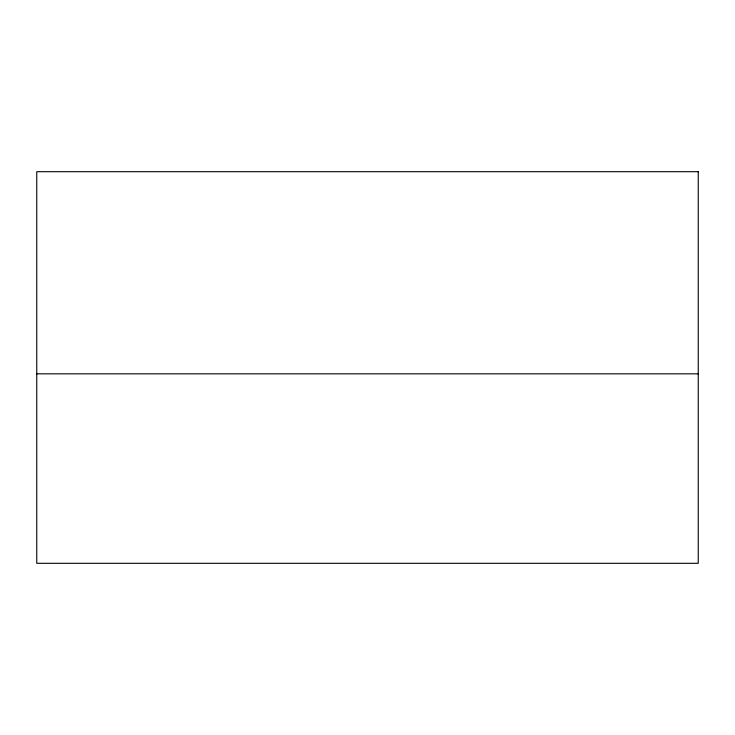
<?xml version="1.0" encoding="UTF-8"?>
<svg xmlns="http://www.w3.org/2000/svg" width="735" height="735" viewBox="0 0 735 735"><rect width="100%" height="100%" fill="white"/><g stroke="black" fill="none" stroke-linecap="round" stroke-linejoin="round"><path stroke-width="1.1" d="M36.75 373.83L698.25 373.83M698.25 171.696L36.75 171.696L36.75 563.304L698.25 563.304L698.25 171.696"/></g></svg>
